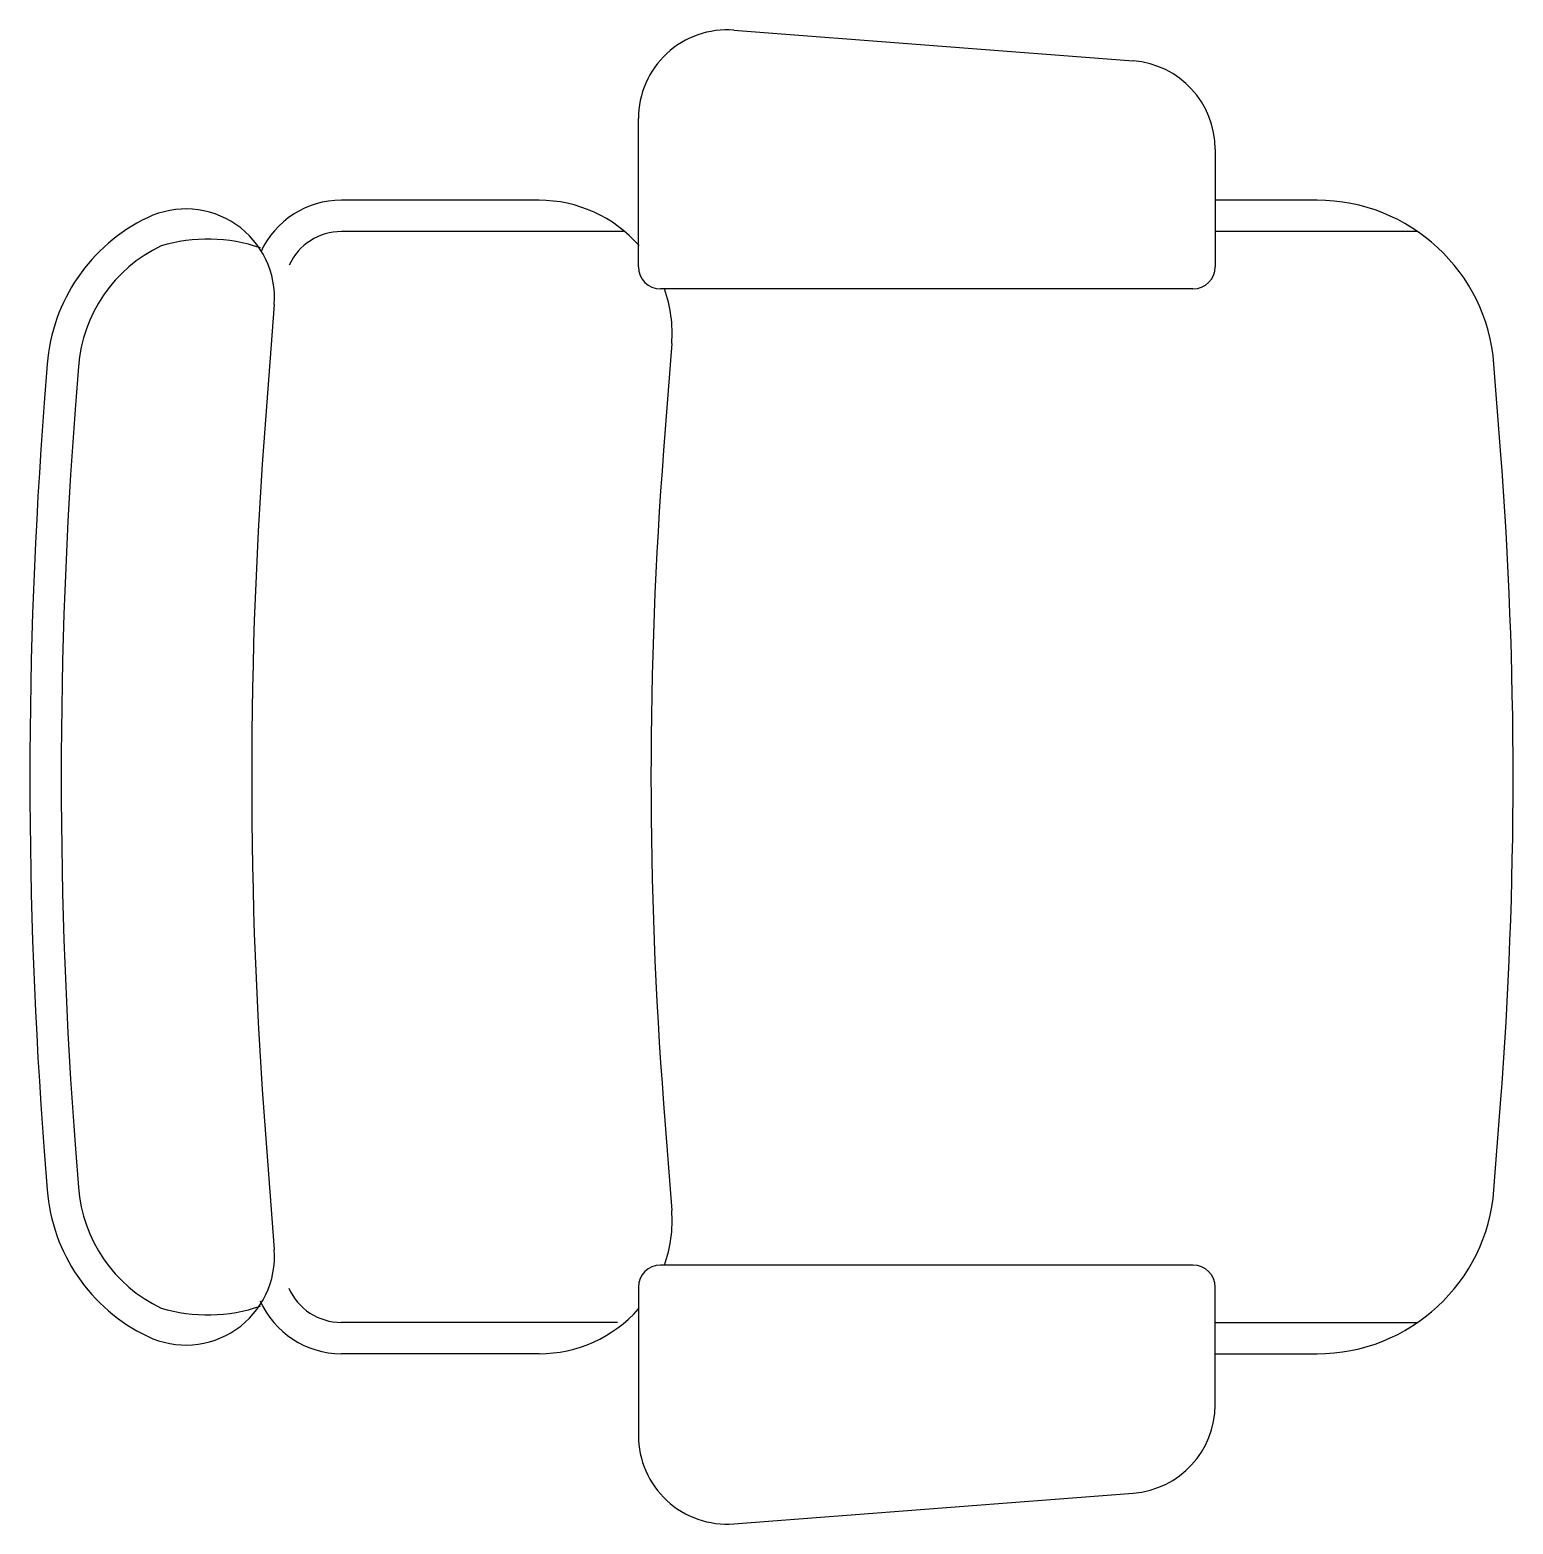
# Model space of a CAD drawing. Header units: millimetres. Extents: x -820.744 to -819.908, y 2705.258 to 2706.1.
import ezdxf

# ---------------------------------------------------------------- set-up
doc = ezdxf.new("R2010")
doc.units = ezdxf.units.MM
doc.header["$LTSCALE"] = 10
doc.layers.add('Móveis_sofás', color=2, linetype='Continuous')

msp = doc.modelspace()

# ---------------------------------------------------------------- linework, layer by layer
at = {"layer": 'Móveis_sofás'}
for p, q in [((-820.34746, 2706.09993), (-820.12246, 2706.08262)), ((-820.4013, 2705.96657), (-820.4013, 2706.05007)), ((-820.0763, 2706.03277), (-820.0763, 2705.96657)), ((-820.45729, 2706.00407), (-820.56866, 2706.00407)), ((-820.0189, 2706.00407), (-820.0763, 2706.00407)), ((-820.40971, 2705.98641), (-820.56866, 2705.98641)), ((-819.96215, 2705.98641), (-820.0763, 2705.98641)), ((-820.0888, 2705.95407), (-820.3888, 2705.95407)), ((-820.60648, 2705.94532), (-820.61148, 2705.8804)), ((-820.38251, 2705.92331), (-820.38714, 2705.86314)), ((-820.73444, 2705.91174), (-820.73611, 2705.88998)), ((-820.71683, 2705.91038), (-820.7185, 2705.88863)), ((-819.91546, 2705.86314), (-819.9192, 2705.91174)), ((-820.38714, 2705.495), (-820.38251, 2705.43482)), ((-819.9192, 2705.4464), (-819.91546, 2705.495)), ((-820.61148, 2705.47774), (-820.60648, 2705.41281)), ((-820.73611, 2705.46815), (-820.73444, 2705.4464)), ((-820.7185, 2705.46951), (-820.71683, 2705.44775)), ((-820.0888, 2705.40407), (-820.3888, 2705.40407)), ((-820.4013, 2705.39157), (-820.4013, 2705.30806)), ((-820.0763, 2705.32537), (-820.0763, 2705.39157)), ((-820.41314, 2705.37173), (-820.56871, 2705.37173)), ((-820.0763, 2705.37173), (-819.96215, 2705.37173)), ((-820.45729, 2705.35407), (-820.56871, 2705.35407)), ((-820.0763, 2705.35407), (-820.0189, 2705.35407)), ((-820.34746, 2705.25821), (-820.12246, 2705.27552))]:
    msp.add_line(p, q, dxfattribs=at)
for centre, radius, start, end in [((-820.3513, 2706.05007), 0.05, 85.60129, 180), ((-820.1263, 2706.03277), 0.05, 0, 85.60129), ((-820.56866, 2705.95407), 0.05, 90, 155.43421), ((-820.45729, 2705.92907), 0.075, 41.22129, 90), ((-820.0189, 2705.90407), 0.1, 4.39871, 90), ((-820.63473, 2705.90407), 0.1, 115.6013, 175.6013), ((-820.65634, 2705.94916), 0.05, 355.6013, 115.6013), ((-820.56866, 2705.95407), 0.03234, 90, 155.43421), ((-820.63473, 2705.90407), 0.08234, 115.6013, 175.6013), ((-820.64404, 2705.89027), 0.09189, 71.0305, 106.61446), ((-820.3888, 2705.96657), 0.0125, 180, 270), ((-820.0888, 2705.96657), 0.0125, 270, 0), ((-820.45729, 2705.92907), 0.075, 355.6013, 19.52087), ((-817.99421, 2705.67907), 2.75, 175.60129, 184.39871), ((-817.99421, 2705.67907), 2.73234, 175.60129, 184.39871), ((-817.99421, 2705.67907), 2.625, 175.60129, 184.39871), ((-817.99421, 2705.67907), 2.4, 175.60129, 184.39871), ((-822.30839, 2705.67907), 2.4, 355.60129, 4.39871), ((-820.63473, 2705.45407), 0.1, 184.39871, 244.39871), ((-820.63473, 2705.45407), 0.08234, 184.39871, 244.39871), ((-820.0189, 2705.45407), 0.1, 270, 355.60129), ((-820.45729, 2705.42907), 0.075, 340.45096, 4.39871), ((-820.65634, 2705.40898), 0.05, 244.39871, 4.39871), ((-820.3888, 2705.39157), 0.0125, 90, 180), ((-820.0888, 2705.39157), 0.0125, 0, 90), ((-820.56871, 2705.40407), 0.03234, 203.73237, 270), ((-820.64404, 2705.46786), 0.09189, 253.38554, 288.9695), ((-820.56871, 2705.40407), 0.05, 203.73237, 270), ((-820.45729, 2705.42907), 0.075, 270, 318.40702), ((-820.1263, 2705.32537), 0.05, 274.39871, 0), ((-820.3513, 2705.30806), 0.05, 180, 274.39871)]:
    msp.add_arc(centre, radius, start, end, dxfattribs=at)

doc.saveas('drawing.dxf')
